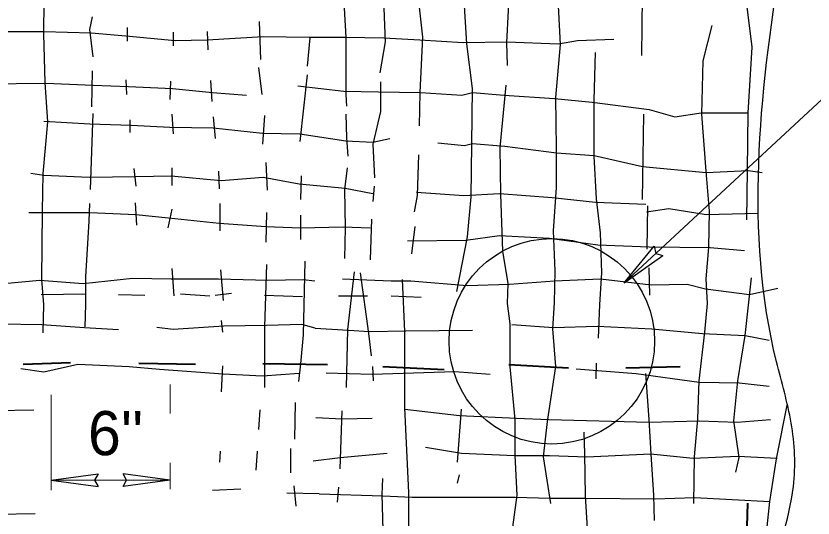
# Model space of a CAD drawing. Extents: x 225 to 596, y -309 to -30.
# Drawn here: x 379.86 to 401.33, y -182.73 to -169.2 of the extents above; entities that cross this region are included whole.
import ezdxf

# ---------------------------------------------------------------- set-up
doc = ezdxf.new("R2010")
doc.units = 0
doc.header["$LTSCALE"] = 0.48
doc.layers.add('1', color=7, linetype='Continuous', lineweight=25)
doc.layers.add('60', color=7, linetype='Continuous')

msp = doc.modelspace()

# ---------------------------------------------------------------- linework, layer by layer
at = {"layer": '1'}
for p, q in [((386.4103, -169.3517), (386.4453, -170.3777)), ((382.8576, -169.5109), (382.8576, -169.8827)), ((384.0952, -169.6351), (384.0952, -170.006)), ((385.0144, -169.6167), (385.0319, -170.1127)), ((387.7713, -169.7943), (387.7004, -170.5552)), ((386.3928, -170.5902), (386.4812, -171.3152)), ((381.9033, -171.6519), (381.9208, -170.6785)), ((387.7004, -170.7843), (387.5062, -172.5887)), ((382.8226, -170.9261), (382.8401, -171.3152)), ((384.0243, -170.9619), (384.0068, -171.4569)), ((385.1028, -170.9436), (385.1377, -171.5102)), ((381.8683, -173.8804), (381.9383, -171.8277)), ((384.0602, -171.8462), (384.0952, -172.377)), ((385.1728, -171.917), (385.2261, -172.5003)), ((386.552, -171.882), (386.4987, -172.6595)), ((396.7362, -174.1455), (396.772, -171.8462)), ((382.9284, -172.0053), (382.9284, -172.3412)), ((391.2183, -172.6245), (391.9424, -172.6945)), ((386.5878, -173.1546), (386.6228, -173.8979)), ((383.0342, -173.3137), (383.0876, -173.7921)), ((384.0602, -173.2962), (384.0602, -173.7738)), ((385.3144, -173.3846), (385.3319, -173.8621)), ((387.5412, -173.5087), (387.5238, -174.1455)), ((389.5039, -173.7921), (389.4681, -174.198)), ((390.6523, -173.9505), (391.9249, -174.0397)), ((383.0701, -174.2338), (383.1051, -174.8347)), ((385.3502, -174.2513), (385.3502, -174.9947)), ((384.0602, -174.4105), (383.9543, -174.9063)), ((386.6053, -174.4988), (386.5878, -175.2956)), ((396.8603, -175.4897), (396.8778, -174.3222)), ((387.5238, -174.5705), (387.5238, -175.2248)), ((389.4323, -174.6763), (389.3972, -175.7722)), ((390.5998, -174.8705), (390.5107, -175.6131)), ((390.4057, -175.2597), (391.9783, -175.2422)), ((396.2386, -176.3915), (397.0478, -175.4039)), ((396.2386, -176.3915), (397.2837, -175.6589)), ((384.0602, -176.0023), (384.1127, -176.7457)), ((396.9312, -176.7282), (396.9137, -175.9847)), ((385.3678, -176.0382), (385.4377, -176.869)), ((380.5423, -176.7098), (381.7442, -176.6923)), ((382.6275, -176.7098), (383.3351, -176.7282)), ((384.2893, -176.6923), (385.0844, -176.7457)), ((385.2261, -176.7282), (385.6678, -176.6748)), ((386.552, -176.7282), (387.5771, -176.7632)), ((388.5497, -176.7457), (389.3264, -176.7457)), ((389.9631, -176.7457), (390.7757, -176.7807)), ((380.5948, -177.7407), (380.6132, -176.9798)), ((381.7267, -177.5816), (381.7442, -176.9798)), ((395.5528, -177.8816), (395.5886, -176.9798)), ((385.3852, -177.4041), (385.4203, -177.7233)), ((395.4819, -178.9792), (395.4994, -178.5542)), ((385.4203, -178.625), (385.3852, -179.3326)), ((389.4906, -179.0317), (389.4722, -178.6425)), ((387.3829, -179.6159), (387.3654, -180.606)), ((386.4278, -179.8101), (386.3928, -180.3402)), ((388.5888, -181.4019), (388.6422, -179.8451)), ((391.7524, -181.2252), (391.8582, -179.7926)), ((385.3502, -181.2252), (385.3678, -180.9243)), ((386.3578, -180.9243), (386.322, -181.4369)), ((387.2587, -180.8535), (387.2587, -181.5077)), ((380.8116, -181.7103), (382.0767, -181.5361)), ((384.0102, -181.7086), (382.7459, -181.5352)), ((391.7524, -181.7911), (391.8057, -181.5611)), ((380.8116, -181.7103), (382.0767, -181.8836)), ((384.0102, -181.7086), (382.7459, -181.8819)), ((385.9153, -181.9502), (385.1552, -181.9861)), ((387.3471, -181.8619), (387.4004, -182.4103)), ((388.518, -182.3045), (388.553, -181.8969)), ((388.023, -182.0736), (387.1529, -182.0569))]:
    msp.add_line(p, q, dxfattribs=at)
at = {"layer": '1', "lineweight": 40}
for p, q in [((381.3341, -178.5517), (380.0598, -178.59)), ((384.6927, -178.59), (383.1676, -178.57)), ((386.5137, -178.57), (388.2513, -178.59)), ((389.7381, -178.6483), (391.3974, -178.725)), ((393.1351, -178.59), (394.7368, -178.6867)), ((396.2812, -178.6867), (397.7487, -178.6483)), ((399.5623, -182.3278), (399.5239, -183.6604))]:
    msp.add_line(p, q, dxfattribs=at)
at = {"layer": '1', "lineweight": 13}
for p, q in [((384.011, -179.9092), (384.011, -179.1317)), ((380.8116, -181.9769), (380.8116, -179.4126)), ((384.011, -181.9469), (384.011, -181.2444)), ((380.8116, -181.7094), (384.011, -181.7094))]:
    msp.add_line(p, q, dxfattribs=at)
at = {"layer": '1'}
for points in [[(391.7349, -176.6215), (392.0174, -175.1539), (392.1233, -174.0747), (392.1417, -172.6595), (392.1592, -171.1561), (391.9999, -169.9535), (391.8941, -168.185), (391.9116, -167.8483)], [(380.6132, -176.9798), (380.5598, -176.3032), (380.5773, -174.4638), (380.5948, -173.4554), (380.7191, -172.0578), (380.6482, -170.9969), (380.6132, -169.6876), (380.6307, -167.9192)], [(394.3685, -176.9273), (394.386, -176.0732), (394.3327, -174.9947), (394.4218, -173.8271), (394.4218, -172.7662), (394.4035, -171.4036), (394.5277, -169.971), (394.4568, -168.5733), (394.5102, -167.955)], [(396.7195, -170.2718), (396.7362, -168.68), (396.8253, -168.0075)], [(399.5472, -174.6938), (399.5648, -173.3496), (399.5831, -171.8102), (399.6881, -170.0418), (399.5114, -168.5917), (399.5114, -168.0075)], [(393.0958, -170.5368), (393.0783, -169.9177), (393.1667, -168.185)], [(388.673, -168.5208), (388.7438, -169.776), (388.7438, -171.3152), (388.7613, -171.6336)], [(389.7514, -168.5383), (389.8039, -169.9002), (389.6631, -170.7318)], [(390.7057, -168.8034), (390.8115, -169.776), (390.7407, -171.2619), (390.7232, -172.1645)], [(381.9383, -170.3068), (381.8508, -169.5642), (381.9208, -169.2284)], [(398.4872, -176.9448), (398.4513, -176.2857), (398.5222, -175.4364), (398.5405, -174.4638), (398.4513, -173.3846), (398.3271, -171.8462), (398.363, -170.4135), (398.6105, -169.4584)], [(378.1205, -169.6167), (379.2339, -169.6167), (380.6132, -169.6167), (381.885, -169.6526), (382.8226, -169.7417), (384.1477, -169.8652), (385.0144, -169.8468), (386.5162, -169.7585), (387.7537, -169.776), (388.7438, -169.776), (389.7689, -169.7943), (390.7407, -169.8468), (391.9074, -169.9177)], [(391.9074, -169.9177), (393.0783, -169.9002), (394.4743, -169.9535), (394.9868, -169.8652), (395.9594, -169.8293)], [(395.5886, -176.9798), (395.6411, -176.1265), (395.6061, -175.0481), (395.4994, -174.128), (395.4286, -172.9779), (395.4286, -171.4744), (395.4644, -170.1835)], [(379.0714, -171.0319), (380.6658, -171.0144), (381.9383, -171.0677), (382.8934, -171.1036), (384.0777, -171.1561), (385.1552, -171.2619), (386.0745, -171.3328)], [(389.6798, -170.9794), (389.6798, -171.7752), (389.4681, -172.6595), (389.5214, -173.5613)], [(393.0958, -176.9448), (393.1133, -176.4098), (392.9717, -175.5431), (392.9192, -174.0038), (392.9017, -172.7478), (393.0608, -171.0677)], [(387.4538, -171.0853), (388.6905, -171.2269), (389.6273, -171.2444), (390.7582, -171.2619), (391.8724, -171.3328)], [(391.8724, -171.3328), (392.1592, -171.2619), (393.0075, -171.3328), (394.3685, -171.4219), (395.3761, -171.5269), (396.9137, -171.7219), (397.6029, -171.917), (398.3104, -171.8102), (399.5831, -171.8102)], [(388.7438, -171.8462), (388.7613, -172.4828), (388.7972, -172.9779)], [(380.6132, -172.0403), (381.8508, -172.112), (382.9642, -172.147), (384.0068, -172.1995), (385.1728, -172.217), (386.4987, -172.3595), (387.5062, -172.377), (388.7438, -172.5712), (389.4681, -172.607), (389.9273, -172.5003)], [(391.9424, -172.6945), (392.1592, -172.642), (393.025, -172.712), (394.4218, -172.8896), (395.4286, -172.9604), (396.7362, -173.2612), (398.4513, -173.4204), (399.5831, -173.3671), (399.9539, -173.4204)], [(390.7057, -172.9421), (390.6698, -174.0397), (390.5815, -174.4813)], [(388.7788, -173.2962), (388.7088, -173.8804), (388.7255, -174.9063), (388.7088, -175.7372)], [(380.2598, -173.4379), (380.6132, -173.4913), (381.8325, -173.5446), (383.0876, -173.5263), (384.0418, -173.5087), (385.3852, -173.6321), (386.5162, -173.5446), (387.4879, -173.7212), (388.7255, -173.8446), (389.4681, -173.9863)], [(391.9249, -174.0397), (392.8833, -173.9863), (394.2985, -174.0922), (395.4644, -174.2163), (396.8253, -174.2688)], [(381.7442, -176.9798), (381.7442, -176.2323), (381.8325, -174.7288), (381.8508, -174.2513)], [(380.2065, -174.4988), (380.5773, -174.4988), (381.8508, -174.4988), (383.0876, -174.5522), (383.971, -174.6405), (385.3319, -174.7822), (386.5878, -174.8705), (387.5238, -174.9063), (388.673, -174.888), (389.3972, -174.9063)], [(396.8428, -174.4813), (397.4437, -174.393), (398.4513, -174.5522), (399.8481, -174.5163)], [(391.9783, -175.2422), (392.8833, -175.1181), (394.2268, -175.1889), (395.5352, -175.3656), (396.9137, -175.4189), (398.558, -175.4364), (399.4764, -175.5247)], [(397.0478, -175.4039), (397.0953, -175.5998), (397.2837, -175.6589)], [(386.6112, -175.8972), (386.552, -177.5816), (386.552, -179.2084)], [(387.6379, -175.8098), (387.5946, -177.7933), (387.5238, -178.5717), (387.4712, -179.0492)], [(388.7655, -179.2084), (388.8005, -177.6516), (388.9789, -176.0923)], [(389.4373, -178.36), (389.3664, -177.7583), (389.1381, -176.1223)], [(379.5347, -176.4098), (380.5073, -176.3207), (381.6733, -176.4098), (382.9992, -176.2682), (384.0418, -176.2857), (385.3144, -176.2857), (386.6403, -176.3207), (387.5946, -176.3032), (387.913, -176.339)], [(388.6547, -176.2857), (389.9631, -176.339), (390.4932, -176.339), (392.0132, -176.4623)], [(390.794, -186.1464), (390.8332, -185.8764), (390.604, -184.6922), (390.4448, -183.1712), (390.4448, -182.0386), (390.3382, -179.7567), (390.3382, -177.7049), (390.2732, -176.3023)], [(392.0132, -176.4623), (393.1492, -176.4273), (394.3685, -176.339), (395.6061, -176.2857), (396.967, -176.4448), (397.9387, -176.4273), (398.4338, -176.5507), (399.6181, -176.7098), (400.3781, -176.5332)], [(399.2463, -181.4903), (399.3355, -181.1018), (399.1938, -180.1109), (399.2997, -179.0317), (399.4939, -177.8116), (399.6706, -176.2565)], [(393.1492, -185.6647), (393.1667, -184.7272), (393.2192, -183.1712), (393.3609, -182.1094), (393.3084, -181.0477), (393.3084, -180.0751), (393.1667, -178.66), (393.1667, -177.4932), (393.0958, -176.9448)], [(394.2627, -182.3395), (394.0676, -181.0835), (394.1743, -180.1284), (394.4035, -178.6425), (394.3152, -177.6341), (394.3685, -176.9273)], [(398.1154, -182.3395), (398.1329, -181.0835), (398.2212, -180.0576), (398.2571, -179.0317), (398.4163, -177.7233), (398.4872, -176.9448)], [(374.6178, -177.4799), (375.8937, -177.4574), (376.8129, -177.3691), (377.9972, -177.4574), (379.4114, -177.4932), (380.5598, -177.5108), (381.7092, -177.5991), (382.6275, -177.6516)], [(387.9172, -177.6174), (387.5596, -177.5108), (386.6053, -177.5457), (385.4561, -177.5632), (384.0952, -177.6516), (383.6534, -177.5991)], [(393.2192, -177.5108), (394.3327, -177.5991), (395.5169, -177.5632), (396.9837, -177.6341), (398.3455, -177.7583), (399.4939, -177.8116), (400.1481, -177.9349)], [(387.9172, -177.6174), (388.818, -177.6699), (389.3839, -177.7049), (390.3565, -177.6874), (392.1592, -177.6699)], [(387.4879, -178.8375), (386.4987, -178.9075), (385.4377, -178.855), (383.7234, -178.7317), (382.9109, -178.66), (381.5324, -178.5892), (380.6132, -178.8017), (379.9948, -178.7133)], [(388.2172, -178.8192), (389.4547, -178.855), (391.6816, -178.7842), (392.6358, -178.855)], [(394.9518, -178.7133), (396.5603, -178.8375), (398.2571, -179.0675), (399.3355, -179.085), (400.1481, -179.1734)], [(397.0553, -182.7995), (397.037, -182.1094), (396.967, -181.0127), (396.9137, -180.0751), (396.8253, -178.8375)], [(375.2577, -179.7392), (376.6538, -179.6859), (378.0322, -179.8276), (379.3048, -179.8276), (380.3473, -179.8101)], [(390.3382, -179.7926), (391.8057, -179.9692), (393.3434, -180.0401), (394.2093, -180.0751), (396.9137, -180.1459), (398.2571, -180.1109), (399.2822, -180.1459), (400.1831, -180.0751)], [(400.1656, -184.7272), (400.0064, -183.7362), (400.1656, -182.287), (400.3431, -181.1368), (400.6257, -179.6859)], [(387.9347, -180.0226), (388.6422, -180.0576), (389.4547, -180.0401)], [(395.2877, -183.5954), (395.1993, -182.1269), (395.181, -180.9952), (395.1635, -180.4118)], [(390.8865, -180.8177), (391.8582, -180.9777), (393.2901, -181.0477), (394.2268, -181.0477), (395.2344, -181.0835), (396.9495, -180.9952), (398.0979, -181.1193), (399.2997, -181.066), (400.3606, -181.1193)], [(387.8637, -181.1893), (388.5888, -181.1018), (389.8614, -180.9777)], [(382.0767, -181.5361), (381.9792, -181.7119), (382.0767, -181.8836)], [(382.7459, -181.8819), (382.8434, -181.7069), (382.7459, -181.5352)], [(389.7022, -184.9922), (389.7372, -184.5855), (389.7556, -183.3829), (389.7197, -182.0919), (389.7372, -181.6677)], [(388.023, -182.0736), (389.7372, -182.1269), (390.5332, -182.1627), (393.3084, -182.1627), (394.2452, -182.1977), (395.1993, -182.1977), (397.0728, -182.2152), (398.1329, -182.1803), (400.1656, -182.287)], [(374.4727, -182.6962), (375.6645, -182.5345), (377.0429, -182.5345), (377.9088, -182.552), (379.3581, -182.622), (380.3832, -182.6045)]]:
    msp.add_lwpolyline(points, dxfattribs=at)
at = {"layer": '1', "lineweight": 13}
msp.add_lwpolyline([(396.2386, -176.3915), (403.9234, -169.2584), (415.0868, -169.2584)], dxfattribs=at)
at = {"layer": '1'}
msp.add_circle((394.2927, -177.9669), 2.7678, dxfattribs=at)
msp.add_spline([(350.2449, -164.9031), (350.4158, -173.2771), (350.3016, -179.3159), (350.1882, -186.494), (350.1882, -191.1077), (350.0741, -195.723), (350.0741, -196.5772), (350.2449, -196.8047), (350.8708, -196.9757), (357.3038, -197.1465), (360.8342, -197.0332), (363.566, -197.374), (367.1522, -197.0898), (368.9172, -196.919), (376.9437, -197.1465), (374.0977, -196.919), (380.9282, -197.0898), (385.5969, -196.9757), (389.4106, -197.0898), (392.6558, -197.0898), (396.2411, -197.0332), (398.4055, -197.204), (399.9423, -197.0898), (400.1697, -196.7481), (400.1131, -191.8486), (400.3406, -185.9806), (400.2839, -184.6138), (400.7957, -181.8794), (400.739, -180.1701), (400.3406, -178.5183), (400.4548, -167.7508), (400.4548, -163.1371), (400.2839, -162.2828), (400.6823, -161.6562)], degree=3, dxfattribs=at)

# ---------------------------------------------------------------- texts
at = {"layer": '60'}
msp.add_text("6''                 ", height=1.188, dxfattribs=at).set_placement((381.8025, -181.036))

doc.saveas('drawing.dxf')
